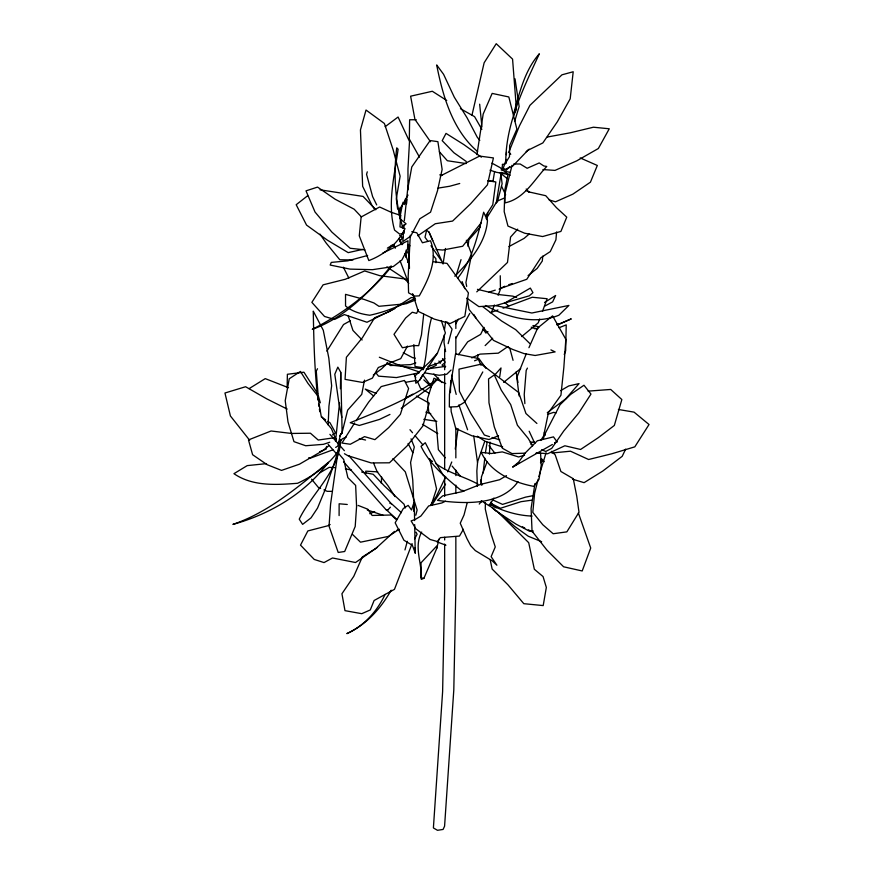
<?xml version="1.0" encoding="UTF-8"?>
<svg xmlns="http://www.w3.org/2000/svg" width="874" height="874" viewBox="0 0 874 874"><rect width="100%" height="100%" fill="white"/><g stroke="black" fill="none" stroke-linecap="round" stroke-linejoin="round"><path stroke-width="1.31" d="M339.101 515.594L339.134 503.785L347.262 504.484M481.29 501.971L481.301 500.78L489.2 505.795L493.897 498.049M287.142 387.564L287.382 374.28L303.933 372.204L317.644 393.54M485.398 502.659L485.278 508.985L490.729 533.074L495.263 546.927L491.122 556.651L496.891 565.216L492.16 560.78L475.314 550.598L470.725 545.715L466.978 538.668L460.248 523.22L464.028 514.994L467.24 502.594M489.44 454.141L489.975 442.047M381.381 483.464L381.567 476.854M444.265 334.961L444.003 342.542L445.598 351.588M365.671 473.752L365.758 471.141L377.765 471.873M423.693 314.258L421.465 334.862L418.668 345.678L413.686 345.547L402.401 347.765L393.999 334.316L405.602 318.038L412.277 312.237L416.647 313.373L418.307 309.691M328.165 424.917L328.941 406.192L331.65 385.795L328.832 358.132L323.282 330.263L313.263 311.155C313.81 340.805 314.432 370.642 318.027 400.095M481.104 484.786L481.454 476.854L487.091 461.734M340.412 388.701L340.751 372.324L337.834 367.124L334.797 374.258L338.642 401.341L341.81 417.39L342.116 433.307L340.696 433.777L337.768 446.133L335.66 447.412M406.661 203.227L406.869 199.338M405.962 257.382L406.323 250.772M410.299 235.204L408.169 276.599L408.573 292.845L414.658 296.089L419.28 295.882C428.511 279.254 438.071 259.873 430.5 240.765L422.426 242.764L416.811 232.801L411.785 231.665M506.024 159.778L505.784 163.558C505.227 124.731 523.406 88.296 539.356 53.773C524.706 70.302 519.429 93.048 513.584 113.871M506.352 154.753L506.505 152.229M403.57 231.184L402.816 241.606L410.704 236.133L419.87 218.751L430.554 212.174L437.47 190.86L442.135 169.425L437.885 141.664L430.139 140.55L411.774 166.945L407.666 189.363L404.312 220.761M403.755 228.573L404.028 224.662M423.027 369.811C427.91 352.757 426.567 334.709 431.625 317.677M339.538 402.914L335.518 441.337M556.607 231.949L555.919 239.815L550.259 251.603L540.908 257.699L526.782 279.287L500.31 288.486M450.678 380.616L450.449 392.623M542.787 256.115L542.295 261.02L537.16 268.427L528.082 275.572M458.042 428.664L455.267 449.028M483.147 472.921L484.797 458.14M485.398 452.765L487.113 442.277M443.052 264.014L445.456 248.467M399.221 215.168L400.15 207.16M326.57 446.385L326.242 449.028L319.589 451.814M468.049 246.381L468.846 239.858L480.296 226.978M452.022 375.001L449.454 394.316L449.334 407L457.233 406.683L464.28 402.39L473.227 389.465L482.798 371.931M499.709 376.76L501.021 367.954L494.804 374.902M444.44 329.902L445.674 321.861M534.954 483.573L531.086 508.471L532.048 531.163L546.916 550.085L563.599 566.789L582.204 570.962L590.715 548.042L578.359 512.972M486.654 219.527L487.758 212.863M493.056 180.863L494.597 171.523M496.235 203.008L501.315 172.342M501.752 169.676L502.637 164.345M476.931 154.654L483.18 114.046L492.16 93.409L508.832 96.959L516.895 129.155L509.662 145.554L509.466 156.697L504.899 164.006L502.299 164.52M477.477 358.427L478.133 354.582M364.491 380.135L361.738 394.36L347.666 410.135L342.062 432.739L339.724 436.082M399.779 217.932L402.597 203.642M497.317 202.102L502.124 183.737L500.802 173.478M413.708 511.224L414.254 501.643L411.545 509.99L408.136 505.358L403.318 508.526L395.168 522.794L403.908 540.208L412.386 545.31L415.226 553.056L414.68 524.64M404.269 204.582L405.612 198.464M407.339 541.29L404.968 549.921M436.88 548.118L436.738 546.021L421.06 562.758L420.831 577.834L423.901 578.326L436.88 548.118L438.868 539.269M471.938 115.302L484.141 62.786L496.235 43.7L512.568 59.115L516.458 109.545L513.519 115.597M415.816 515.234L417.117 510.023L405.307 471.851L392.907 458.653M538.176 479.192L534.604 493.373L532.801 512.383L542.743 524.695L553.166 533.741L566.855 531.862L579.003 512.24L576.774 496.377L573.268 478.712L560.889 471.49L555.198 454.862L551.483 451.334M538.832 476.614L546.086 452.732M448.144 343.646L452.066 329.105L446.865 321.807M431.133 505.27L436.541 488.85L429.658 458.719M543.431 438.551L544.469 434.881L560.059 404.706L570.689 394.36L583.985 385.237L590.966 394.076L578.675 413.096L563.697 431.057L551.745 448.34L545.758 451.465L541.64 449.717M512.055 165.23L504.855 194.225L504.91 202.888C524.367 198.955 534.08 179.738 546.774 166.475L543.846 165.973L539.225 162.946L527.153 168.278L520.183 164.006L513.704 163.995M367.288 171.828L366.567 174.352L372.63 196.661L376.705 204.92M514.655 121.442L519.145 106.497L515.037 78.824M540.514 462.794L541.694 458.905L544.251 461.734M456.217 275.266L461.035 259.644M506.254 159.429L502.463 170.506L512.754 166.06L527.809 150.339L542.852 142.932L557.361 121.737L570.198 98.828L573.202 71.755L561.96 74.814L529.939 105.328L519.418 125.911L508.876 152.032M484.72 441.468L477.63 461.647L476.843 470.933L477.368 486.414M530.966 444.604L531.774 442.32M539.651 319.01L538.242 322.812L521.702 336.577M542.47 311.406L547.157 298.733L532.288 297.247L503.074 308.172M491.549 312.269L494.367 304.982M498.104 295.281L500.452 289.218L500.256 275.758M437.459 353.118L429.473 362.109L415.183 375.765L415.827 383.271L419.804 379.982L437.459 353.118L445.379 332.928L441.315 320.539M564.233 354.451L565.664 350.802L566.221 324.877L558.967 327.761M526.246 353.872L516.829 377.481L519.112 395.911M445.707 476.8L436.388 496.235L430.565 505.216M447.728 471.862L451.771 461.975M528.934 347.699L537.685 327.99L552.597 315.864L565.839 339.331L563.828 367.561L560.933 395.234L548.413 412.714L543.584 436.039L540.755 440.441M441.315 360.864L440.19 363.344L438.934 361.028M421.672 532.058C413.402 547.179 422.426 563.643 421.29 579.396L423.901 578.326M625.653 449.127L622.19 456.326L602.721 471.086L584.094 482.656L572.601 479.214M484.087 327.389L480.634 334.371L467.699 341.821L458.446 354.768M317.513 368.73L316.268 371.068L318.114 395.004L320.321 402.783M326.865 351.14L343.526 324.538L350.354 320.736M412.091 543.617L394.469 589.349L374.105 600.504L370.292 609.932L361.76 613.69L344.979 610.653L341.931 593.763L353.784 576.316L362.306 557.011L375.842 548.457L394.469 531.403M414.593 538.919L417.106 534.222L416.035 532.135M407.437 346.093L400.729 358.635L378.3 367.517L372.368 378.136L362.492 382.441L345.055 379.36L346.388 357.269L362.459 337.648L374.596 317.797L389.345 311.537L411.272 297.542L415.15 298.045M527.426 368.107L526.203 370.39L524.236 394.447L524.87 403.613M419.804 379.982L422.623 374.913M455.715 323.872L458.304 319.218M456.162 337.823L469.764 313.405M408.005 195.066L399.56 210.121L399.702 215.299M445.554 484.109L431.909 505.063M463.395 529.305L459.495 536.068L440.354 537.641L437.328 541.541L430.128 539.476L415.795 528.759L411.119 520.915L415.336 519.429L420.864 516.064L428.664 505.948L441.84 502.965L445.522 501.184M385.117 594.375C377.142 611.308 364.076 625.871 346.836 633.617C366.315 624.812 380.769 608.512 391.17 590.212M457.659 278.227C472.801 259.075 477.717 235.226 483.661 212.207L487.474 220.587C485.824 242.885 469.928 261.009 454.786 276.195M486.261 218.708L497.219 201.064L504.495 198.005M481.181 222.794L462.674 246.271L442.703 250.04L436.05 249.472M485.529 216.031L492.772 204.767L495.842 181.956L487.758 180.863M354.636 422.918L341.952 443.042L350.277 444.254L364.534 436.629L374.902 439.655L388.668 427.659L400.379 414.352L408.606 388.537L404.422 380.463L381.217 386.57L368.642 402.138L356.111 420.733M391.104 265.925C369.855 292.036 344.596 317.797 312.28 329.356C342.433 313.853 370.565 293.435 391.476 266.494M517.998 481.64C500.933 506.046 463.777 503.894 437.513 500.387L442.703 495.831L461.942 491.691L480.427 484.425L499.567 479.739L506.494 475.653M338.719 450.547C328.515 465.121 313.602 475.849 297.586 483.278C276.097 484.939 252.586 486.479 233.948 473.686L247.211 465.623L266.537 463.624M399.833 241.333L403.078 237.127M479.247 504.069L481.519 501.217M476.767 291.861L507.488 262.451L510.547 237.083L517.703 229.152M387.794 510.055L390.383 507.204M509.586 166.77L505.128 171.435L510.263 172.331M451.06 370.041L446.767 374.236L439.196 375.285L424.72 372.87M485.146 345.591L492.663 338.26M387.39 363.213L381.61 368.806L373.274 375.066M337.823 442.965L342.466 438.759L346.148 437.131M529.174 234.035L524.127 238.373L508.919 246.599M526.159 151.737L529.185 149.148M552.379 444.484L512.83 467L518.686 462.084L525.263 452.961L537.324 440.791L553.482 436.88L557.033 441.829L554.706 443.151M402.073 227.142L406.104 223.831L400.063 218.806M328.974 445.587L322.779 450.634L299.443 464.203L281.548 470.398L267.16 464.706L252.608 454.72L248.478 439.917L271.071 430.991L291.468 433.449L310.456 433.231L318.223 440.048L332.601 437.994L336.075 438.65M444.866 362.732L441.971 365.081L445.401 366.949M503.632 382.386L520.686 368.566M307.67 195.732L296.188 204.724L306.545 225.088L327.368 240.153L348.213 252.641L362.732 249.374M547.277 412.703L565.74 398.795L579.047 383.61L568.734 385.958L560.627 390.678M385.183 126.664L398.074 117.029L409.502 141.501L407.961 169.053L407.994 189.866M332.437 434.935L335.529 432.75L329.979 422.743L327.805 421.29M401.232 408.322L429.877 387.269L438.562 378.125C412.189 398.031 380.714 410.288 350.245 422.71L359.29 425.463L379.513 419.411L389.957 414.418M417.848 235.794L435.285 223.733L452.601 221.067L470.551 203.828L487.408 184.895L493.417 157.921L479.586 156.085L440.365 175.958M444.79 358.591L438.256 363.114L427.932 366.599M507.925 346.53L498.311 353.172L480.044 354.123L471.785 357.903M377.47 547.255L355.543 562.517L332.491 557.983L324.025 562.583L314.258 559.447L300.514 545.136L307.845 530.933L327.837 525.777L330.143 524.509M512.83 467L518.806 463.012M399.331 529.196L388.296 536.428L360.503 542.186L352.55 534.451M544.535 302.502L555.635 295.488L552.652 301.847L544.535 306.228M249.112 388.624L265.248 378.628L288.529 387.717M487.987 331.727L485.868 333.038L482.983 328.941M387.368 248.14L393.125 244.654M319.95 472.736L329.203 467.35L335.474 467.656M504.342 303.333L530.343 288.092L532.943 292.659L529.338 295.805L495.634 305.616L478.886 306.61L466.792 298.1M405.7 397.878L412.867 394.13M499.12 289.163L504.822 286.224M382.834 253.078L408.038 240.754L407.492 249.145L401.942 259.906L393.256 266.559L372.488 269.684L350.037 269.116L330.175 265.051L331.257 262.408L347.743 260.845L367.648 255.459M554.651 443.031L557.033 441.829M414.986 298.416C400.631 305.692 385.609 311.865 369.833 315.241C361.126 314.094 352.386 311.745 345.547 305.955L345.525 294.352L364.119 299.411L373.941 302.972L378.934 306.304L406.257 303.737L415.587 299.935M394.917 308.577L366.993 322.255L344.345 314.585L334.545 319.436L324.516 316.454L311.865 302.349L323.096 284.837L345.361 279.254L364.687 270.951L379.851 275.692L404.695 278.915L408.42 282.684M427.878 369.178L436.246 365.354L434.957 363.103M369.757 513.726L374.717 511.607M557.055 324.92L571.268 318.868L560.354 323.686L556.618 324.527M474.56 360.798L478.329 359.29L481.061 365.343M498.53 435.755L488.981 439.524L472.069 435.842L455.747 428.489L451.181 411.567L451.017 407.502M490.27 312.673L497.951 309.975M501.152 169.927L504.396 168.813M415.806 362.896L410.671 364.622L398.489 365.179M547.528 414.407L553.624 412.375L556.126 412.889M329.749 442.233L323.38 444.331L305.692 445.74L293.97 441.654L288.005 421.967L285.219 400.685L289.239 378.781L300.416 371.45L308.009 383.446L317.765 395.867L321.151 415.991L331.475 428.763L336.108 440.135M508.69 284.716L512.415 283.504M488.992 292.167L495.274 290.124M332.874 449.826L311.231 457.845L308.62 457.845M524.564 455.223L518.566 456.971L502.321 451.891L491.221 453.508L481.268 452.35C490.303 472.321 513.191 482.524 533.763 486.37L538.996 479.378L541.246 465.208L540.58 453.267L535.565 453.377M459.724 183.485L449.695 186.249L437.95 188.139M405.612 382.288L416.461 380.452M419.433 372.717L396.446 377.579L378.497 376.148L376.137 373.1M533.129 495.656L525.58 497.131L502.539 504.407L491.745 499.436M547.299 137.032L570.252 132.804L593.424 127.211L609.265 128.784L598.351 148.514L576.731 160.86L555.001 170.397L542.929 169.567M445.653 366.37L426.239 369.068M588.104 391.137L610.707 389.454L621.851 399.549L614.335 425.463L598.155 437.776L580.587 449.465L564.866 445.773L547.627 453.759L536.887 452.776M532.506 500.07L521.002 501.687L500.409 508.275L490.937 503.369M530.201 442.419L534.243 441.862M396.763 530.321L399.407 529.961M551.865 453.016L570.504 451.202L588.606 459.506L611.549 453.846L634.819 446.843L649.043 424.524L634.065 412.146L618.399 409.469M533.162 530.889L529.294 531.097L516.173 524.225L496.05 510.984L488.85 505.085M395.78 365.299L390.361 365.551L387.357 363.027M525.34 453.18L512 453.584L502.386 448.242L494.291 426.894L488.981 402.816L488.555 378.955L494.291 374.957L501.283 390.186L510.7 404.607L517.397 425.223L528.169 438.344L532.659 445.871M534.232 328.657L538.013 328.548M416.243 119.727L409.633 119.771L409.316 139.021L419.476 157.145M332.175 491.374L327.215 491.33L323.926 489.899M352.976 259.96L339.778 259.742L326.177 243.07L319.982 234.123M532.08 516.064C517.342 515.573 502.474 511.017 489.516 504.156M488.413 180.536L493.668 181.464M423.573 368.828L392.885 365.299L386.8 363.038M364.851 249.866L350.201 248.271L331.88 232.113L315.033 212.043L306.009 190.849L317.546 187.102L335.19 199.261L354.145 209.203L361.443 216.916M500.168 172.702L506.592 173.445L507.86 174.363L496.312 172.265L490.03 170.179M433.723 261.807L447.007 263.38L468.409 292.888L464.837 316.366L450.077 323.555L434.214 319.097L418.285 311.395L413.194 295.183M423.835 419.345L436.858 421.323M466.137 163.58L447.346 160.729L439.36 151.737M320.004 189.811L363.071 196.421L375.831 209.749M424.065 367.91L415.008 366.457L413.839 344.695M439.797 174.822L442.43 175.248M415.292 358.187L412.757 357.739L403.296 352.735M361.661 472.026L373.198 474.276L384.451 486.01L404.05 504.2L405.241 507.98M345.361 468.846L351.457 470.048M464.312 490.806L460.817 490.106C445.598 477.772 429.702 464.214 421.039 446.33L425.267 442.725L435.252 461.942L443.61 475.817M532.965 325.51L539.28 326.876M495.908 305.682L531.84 313.012L568.908 305.43L558.868 315.252C534.364 324.964 507.685 317.644 485.452 305.485M359.258 438.562L365.583 440.037M477.466 289.338L499.229 294.625L512.754 296.144L516.6 297.422M389.87 503.293L391.53 503.719L401.417 512.71M387.695 510.165L386.046 509.739L343.515 461.701M367.288 509.946L383.413 515.398M531.228 327.215L537.543 328.963M549.167 199.949L555.514 201.807L572.896 194.126L590.431 182.185L597.324 165.47L580.183 157.921M425.889 412.178L430.751 413.686M400.248 242.764L402.685 243.54M407.546 245.07L409.982 245.834M489.506 436.65L484.36 435.023L470.999 413.839L459.407 391.235L459.025 369.145L481.323 364.119L518.697 392.546L525.94 413.511L536.898 423.453M492.073 437.459L499.775 439.895M502.692 446.964L484.994 441.239L477.379 436.224M419.454 371.985L398.457 364.928L379.338 357.248M437.011 541.88L445.926 545.212M358.1 505.401L367.736 509.171L372.149 515.463L391.344 514.994L395.867 519.232M376.29 393.409L365.256 389.072L373.602 395.977M402.848 202.342L406.563 203.85M541.662 541.727L528.267 536.232L514.808 526.498L498.825 512.667M391.224 245.375L393.682 246.392M320.627 488.468L318.431 487.506L311.559 479.16M445.729 383.577L433.963 378.213L427.462 398.839L428.741 411.916L436.071 421.661L438.366 449.651L445.259 457.834M550.937 349.895L555.132 351.905L535.139 355.489L524.138 353.631L512.645 349.425L493.482 340.379L468.999 309.385L467.251 298.657M287.218 409.076L266.876 398.926L245.594 386.734L224.957 393.005L230.408 415.969L249.669 440.278M522.39 526.793L524.761 528.005M528.333 529.819L533.085 532.233M477.969 484.141C464.17 476.516 448.406 473.096 435.667 463.438M491.931 163.132L500.201 167.666L507.86 174.363M386.865 266.941L408.311 281.111M416.374 396.064L429.232 403.165L422.95 425.878L407.055 445.98L389.443 462.805L371.177 462.936L347.841 455.671L344.454 453.715M510.176 175.259L508.023 174.057L504.866 189.767L504.189 211.617L507.958 226.071L524.662 233.216L542.623 236.548L560.911 231.424L566.745 217.156L556.443 207.673L545.737 195.7L528.737 191.887L526.192 189.013M526.181 190.51L529.622 192.411M460.456 108.693L474.582 116.668L481.858 129.374M437.765 433.613L422.47 424.294M429.407 393.442L420.481 388.165L417.335 381.184M446.745 100.466L432.313 91.267L410.616 96.195L414.932 119.399L430.5 141.752M429.418 459.451L432.543 461.439M321.293 416.931L325.631 419.837M466.257 161.482L453.923 152.764L442.2 140.67L446.024 133.394L463.876 144.614L481.377 157.167M477.674 151.617C452.677 130.39 442.779 96.118 436.683 64.949L443.577 74.312L454.272 97.145L467.109 117.87L477.259 137.24L479.804 140.343M430.991 245.714L442.157 261.883L429.014 232.08L426.578 230.31L425.004 237.236L427.998 241.475M482.776 306.665L501.589 320.987L515.704 329.684L529.939 343.657M504.506 302.524L508.766 305.933M491.024 503.817L496.104 507.892M499.994 172.724L507.259 178.657M399.647 235.445L402.564 238.001M386.144 509.64L397.025 519.517M423.824 379.873L431.341 386.843M492.488 507.433L496.05 510.984M433.832 374.028L441.96 382.583M540.951 459.342L542.852 461.275M496.585 510.689L528.704 542.699L534.342 569.269L543.06 576.556L546.337 587.448L543.191 605.584L523.81 603.683L507.892 584.75L492.149 569.061L490.248 560.059M362.131 339.986L352.943 330.438L348.071 315.503M508.089 346.77L509.881 348.639L513.06 360.307M407.59 261.85L409.349 263.828M329.902 434.323L344.378 450.678M348.901 455.791L391.432 503.828M328.143 444.331L337.189 454.546M433.362 255.743L435.853 258.638L435.973 262.713M431.527 386.625L422.732 374.782M409.961 429.724L412.539 432.75M415.117 435.765L422.863 444.833M509.083 152.316L510.766 154.294M452.098 466.061L460.587 476.45M488.992 445.674L494.881 453.158M442.495 358.602L444.91 361.858M375.012 209.542L371.953 205.346L362.644 186.293L360.449 129.931L366.02 110.037L384.396 123.485L393.202 150.022L400.128 176.198L396.315 198.791L397.615 209.028M485.977 368.315L478.919 358.602L455.529 353.872L451.803 377.36L456.195 394.392M490.893 502.113L493.744 506.407M395.037 496.629L387.859 485.518L377.153 471.742L373.624 463.231M399.768 240.186L402.586 244.6M406.126 250.106L408.956 254.509M412.801 452.743L408.103 443.446M473.784 314.443L475.893 317.907M343.351 267.193L348.857 278.063M544.218 432.783L545.387 435.186M501.523 186.206L505.631 194.771M529.152 431.221L534.812 443.391M414.178 374.214L415.751 377.699M429.014 232.08L432.772 240.623M411.042 438.824L414.309 447.018L410.572 462.51L412.757 480.066L413.642 500.015M462.095 281.559L464.804 288.704M399.2 238.274L401.592 244.589M404.946 253.416L409.261 264.778M393.868 244.425L395.31 248.216M400.106 260.834L408.726 283.558M412.561 293.664L414.003 297.444M466.355 240.252L471.643 254.279L465.929 282.444L466.661 286.41M458.905 404.87L467.59 429.779M402.969 228.19C395.179 202.276 393.355 174.614 396.741 147.826L398.096 149.192C394.545 175.707 387.007 203.817 394.589 230.135L399.702 234.123L404.258 233.085L403.613 230.638M481.935 126.938L479.662 104.192M480.667 479.902L481.902 485.223M516.108 371.985L517.954 382.419M477.532 462.488L473.752 436.093M318.584 403.996L318.988 406.574M319.392 409.152L319.797 411.72M409.458 268.416L408.671 244.359M415.008 547.801L415.226 553.056M340.751 372.324L341.81 417.39M414.254 501.643L414.604 520.587M455.846 320.354L455.846 328.515M455.846 336.687L455.846 354.396M455.846 427.932L455.846 457.889M455.846 470.146L455.846 475.598M455.846 485.125L455.846 493.297M455.846 536.876L455.846 588.628L453.803 689.892L444.582 826.203L443.085 829.437L437.492 830.3L433.395 827.94L442.615 691.629L444.658 590.354L444.658 544.054M444.658 349.316L444.658 369.746M444.658 373.832L444.658 469.152M444.658 475.959L444.658 496.388M444.658 537.248L444.658 539.968M400.685 215.419L399.975 226.901L405.023 228.617C398.358 243.223 383.883 254.979 368.828 260.561L359.269 235.827L361.148 216.981L379.611 207.007L391.224 212.295L400.685 215.419M356.581 506.352L355.205 526.476L344.684 551.505L338.216 552.466L329.039 526.137L330.591 504.145L337.856 452.677L343.701 459.473L347.874 477.685L355.652 485.42L356.581 506.352M340.707 440.146L335.321 460.085L325.543 488.697L317.535 508.078L311.046 517.845L302.612 524.367L299.236 519.178C312.193 492.674 339.221 471.141 340.707 440.146M328.373 462.379C305.146 493.406 270.066 514.196 232.91 524.4C269.17 512.098 298.984 486.097 328.373 462.379"/></g></svg>
